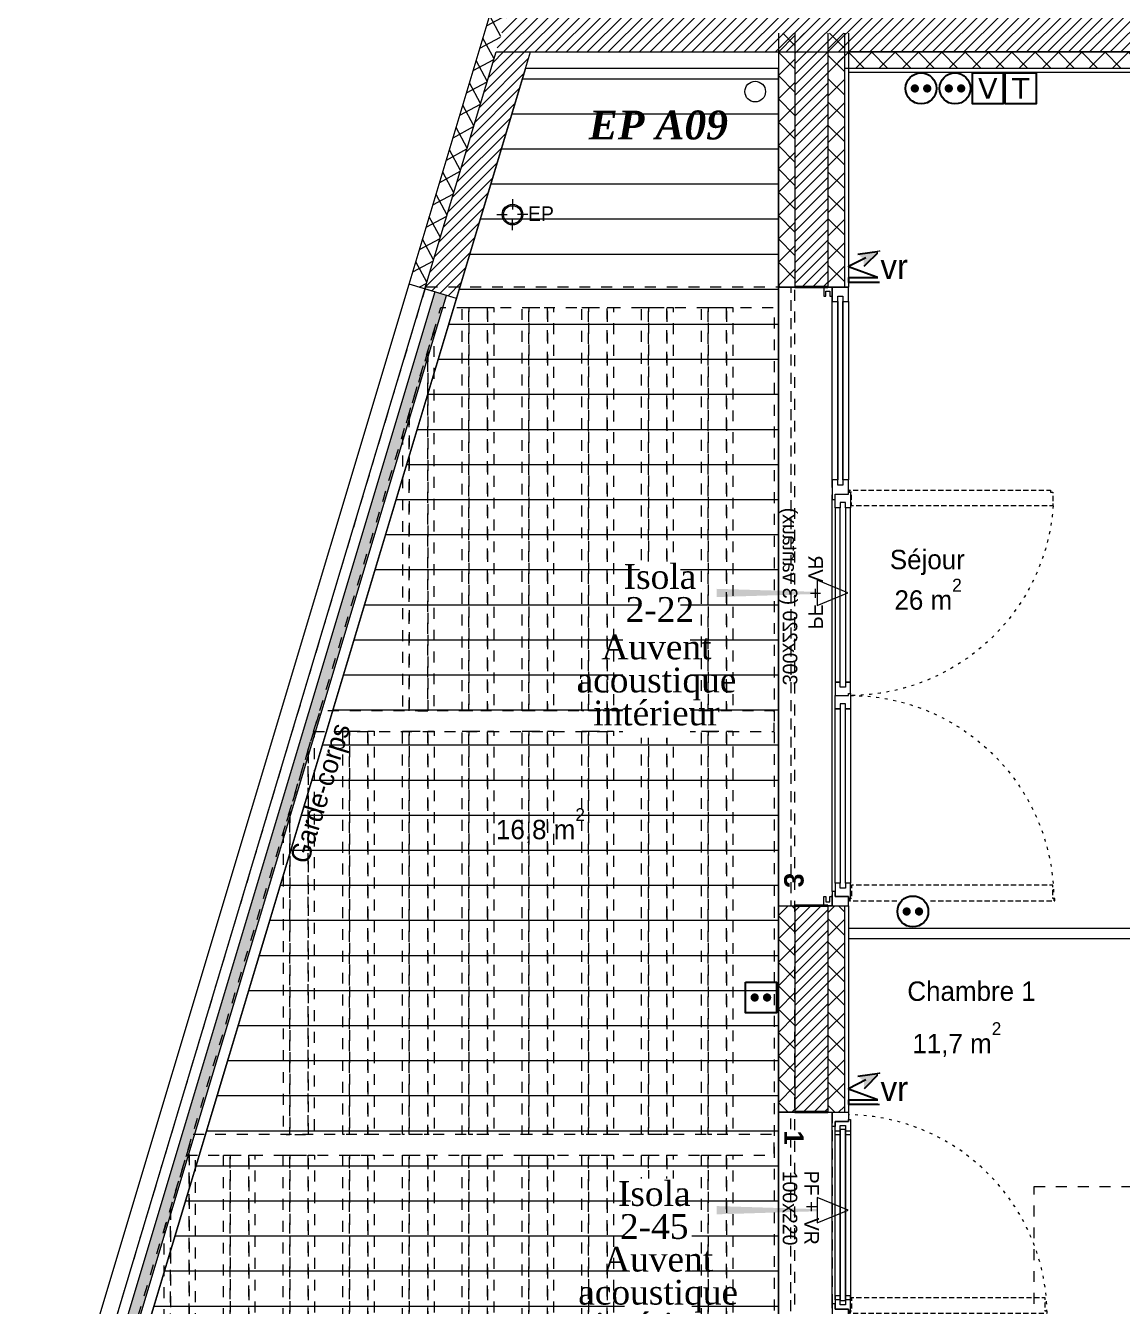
# Model space of a CAD drawing. Header units: centimetres. Extents: x 2738 to 7810, y 2495 to 5758.
# Drawn here: x 3148 to 3680, y 3674 to 4295 of the extents above; entities that cross this region are included whole.
import ezdxf

# ---------------------------------------------------------------- set-up
doc = ezdxf.new("R2010")
doc.units = ezdxf.units.CM
doc.header["$LTSCALE"] = 12.7
for name, pattern in [('Style de ligne -11', [0.694444, 0.41656, -0.277884]), ('Style de ligne -12', [0.328084, 0.109361, -0.218723]), ('Style de ligne -13', [0.295276, 0.19685, -0.098425]), ('Style de ligne -14', [0.295276, 0.19685, -0.098425]), ('Style de ligne -17', [0.694444, 0.41656, -0.277884]), ('Style de ligne -18', [0.328084, 0.109361, -0.218723]), ('VW-01', [0.83312, 0.41656, -0.41656])]:
    doc.linetypes.add(name, pattern=pattern)
for name, color, linetype, lineweight in [('B amÈnagement intÈrieur', 7, 'Continuous', 5), ('B aménagement intérieur', 7, 'Continuous', 5), ('B GÈnÈral', 7, 'Continuous', 5), ('B Général', 7, 'Continuous', 5), ('C ANNOTATIONS-prestations', 7, 'Continuous', 5), ('C ANNOTATIONS-texte', 7, 'Continuous', 5), ('C ANNOTATIONS-texte surfaces', 7, 'Continuous', 5), ('Général', 7, 'Continuous', 5), ('prlm-ELEC-CFA', 1, 'Continuous', 25), ('prlm-ELEC-CFO', 1, 'Continuous', 25)]:
    doc.layers.add(name, color=color, linetype=linetype, lineweight=lineweight)
doc.layers.add('prlm-EAU-EPEXT', color=7, linetype='Continuous', lineweight=18, true_color=0x4c8599)
doc.layers.add('prlm-VMC', color=93, linetype='Continuous')
doc.styles.add('Eurostile', font='')
doc.styles.add('Eurostile (bold)', font='')
doc.styles.add('prlm-elec-cfo', font='comic.ttf', dxfattribs={"height": 12})
doc.styles.add('prlm-vmc', font='pala.ttf', dxfattribs={"height": 14})
doc.styles.add('Times New Roman (bold italic)', font='timesbi.ttf')
doc.styles.get('Eurostile').set_extended_font_data('Eurostile')
doc.styles.get('Eurostile (bold)').set_extended_font_data('Eurostile', bold=True)
pattern_1 = [(-45, (0, 0), (5.656854, 5.656854), []), (45, (0, 0), (5.656854, -5.656854), [])]
pattern_2 = [(45, (0, 0), (2.4253472, -2.6458333), [])]

# ---------------------------------------------------------------- blocks, each defined once
blk = doc.blocks.new('PF 100.220 + VR')
at = {"layer": 'B Général', "color": 7, "linetype": 'Continuous', "lineweight": 13}
for p, q in [((-50, 7), (-50, 17)), ((50, 7), (50, 17))]:
    blk.add_line(p, q, dxfattribs=at)
at = {"layer": 'B Général', "color": 7, "linetype": 'Continuous', "lineweight": 35}
for p, q in [((-50, 7), (-50, -9)), ((50, 7), (50, -9))]:
    blk.add_line(p, q, dxfattribs=at)
at = {"layer": 'B Général'}
blk.add_line((45, 9), (-45, 9), dxfattribs=at)
at = {"layer": 'B Général', "color": 7, "linetype": 'Style de ligne -14', "lineweight": 5, "flags": 128}
blk.add_lwpolyline([(47.5, 113.27), (46.5, 113.27), (46.5, 112.27), (40, 112.27), (40, 18.5), (46.5, 18.5), (46.5, 17.5), (47.5, 17.5)], close=True, dxfattribs=at)
at = {"layer": 'B Général', "lineweight": 5, "flags": 128}
for points in [[(-43, 10.5), (-43, 9), (-50, 9), (-50, 17), (-45.5, 17), (-45.5, 10.5)], [(-43.5, 15.5), (43.5, 15.5), (43.5, 13), (-43.5, 13)], [(-41, 18), (41, 18), (41, 15.5), (-41, 15.5)], [(-41, 13), (41, 13), (41, 10.5), (-41, 10.5)], [(43, 10.5), (43, 9), (50, 9), (50, 17), (45.5, 17), (45.5, 10.5)]]:
    blk.add_lwpolyline(points, close=True, dxfattribs=at)
at = {"layer": 'B Général', "color": 7, "linetype": 'Continuous', "lineweight": 5, "flags": 128}
for points in [[(-39, 15.5), (-41.5, 15.5), (-41.5, 13), (-39, 13), (-39, 10.5), (-45.5, 10.5), (-45.5, 17), (-46.5, 17), (-46.5, 18), (-39, 18)], [(39, 15.5), (41.5, 15.5), (41.5, 13), (39, 13), (39, 10.5), (45.5, 10.5), (45.5, 17), (46.5, 17), (46.5, 18), (39, 18)]]:
    blk.add_lwpolyline(points, close=True, dxfattribs=at)
at = {"layer": 'B Général', "color": 7, "linetype": 'Style de ligne -17', "lineweight": 5, "flags": 128}
blk.add_lwpolyline([(-50, 9), (50, 9), (50, -11), (-50, -11)], close=True, dxfattribs=at)
at = {"layer": 'B Général', "lineweight": 13, "flags": 128}
blk.add_lwpolyline([(-50, -9), (-50, -17), (50, -17), (50, -9)], dxfattribs=at)
at = {"layer": 'B Général'}
blk.add_circle((47, 17.5), 0.5, dxfattribs=at)
at = {"layer": 'B Général', "color": 7, "linetype": 'Style de ligne -18', "lineweight": 5}
blk.add_arc((48.78, 15.78), 97.5, 90.89734, 179.2823, dxfattribs=at)
at = {"layer": 'B Général', "insert": (-21.61, 2.65), "char_height": 7.059, "attachment_point": 1, "rotation": 360, "line_spacing_factor": 0.894142, "style": 'Eurostile'}
blk.add_mtext('PF + VR', dxfattribs=at)
at = {"layer": 'C ANNOTATIONS-prestations', "attachment_point": 1, "rotation": 360, "line_spacing_factor": 0.894142}
for s, insert, char_height, style in [('1', (-41.14, -4.77), 9.41, 'Eurostile (bold)'), ('100x220', (-21.61, -7.83), 7.059, 'Eurostile')]:
    blk.add_mtext(s, dxfattribs=dict(at, insert=insert, char_height=char_height, style=style))
blk = doc.blocks.new('PF 300.220 + VR (3 vantaux)')
at = {"layer": 'B Général', "color": 7, "linetype": 'Continuous', "lineweight": 13}
for p, q in [((-150, 7), (-150, 17)), ((150, 7), (150, 17))]:
    blk.add_line(p, q, dxfattribs=at)
at = {"layer": 'B Général', "color": 7, "linetype": 'Continuous', "lineweight": 35}
for p, q in [((-150, 7), (-150, -9)), ((150, 7), (150, -9))]:
    blk.add_line(p, q, dxfattribs=at)
at = {"layer": 'B Général'}
blk.add_line((-143, 9), (47, 9), dxfattribs=at)
at = {"layer": 'B Général', "color": 7, "linetype": 'Style de ligne -13', "lineweight": 5, "flags": 128}
for points in [[(-147.5, 117), (-146.5, 117), (-146.5, 116), (-140, 116), (-140, 18.5), (-146.5, 18.5), (-146.5, 17.5), (-147.5, 17.5)], [(51.5, 115), (50.5, 115), (50.5, 116), (44, 116), (44, 18.5), (50.5, 18.5), (50.5, 17.5), (51.5, 17.5)]]:
    blk.add_lwpolyline(points, close=True, dxfattribs=at)
at = {"layer": 'B Général', "lineweight": 5, "flags": 128}
for points in [[(-143, 10.5), (-143, 9), (-150, 9), (-150, 17), (-145.5, 17), (-145.5, 10.5)], [(-54.5, 18), (-139, 18), (-139, 15.5), (-54.5, 15.5)], [(-54.5, 13), (-139, 13), (-139, 10.5), (-54.5, 10.5)], [(-41.5, 18), (43, 18), (43, 15.5), (-41.5, 15.5)], [(-41.5, 13), (43, 13), (43, 10.5), (-41.5, 10.5)], [(56.5, 17), (56.5, 14.25), (54, 14.25), (54, 11.75), (56.5, 11.75), (56.5, 9), (47, 9), (47, 10.5), (49.5, 10.5), (49.5, 17)], [(145.5, 14.25), (54, 14.25), (54, 11.75), (145.5, 11.75)], [(143, 17), (56.5, 17), (56.5, 14.25), (143, 14.25)], [(145.5, 14.25), (143, 14.25), (143, 17), (150, 17), (150, 9), (143, 9), (143, 11.75), (145.5, 11.75)], [(-150, 9), (-150, 5), (-145.5, 5), (-145.5, 6), (-148, 6), (-148, 8), (-145.5, 8), (-145.5, 9)], [(143, 11.75), (56.5, 11.75), (56.5, 9), (143, 9)], [(150, 9), (150, 5), (145.5, 5), (145.5, 6), (148, 6), (148, 8), (145.5, 8), (145.5, 9)]]:
    blk.add_lwpolyline(points, close=True, dxfattribs=at)
at = {"layer": 'B Général', "color": 7, "linetype": 'Continuous', "lineweight": 5, "flags": 128}
for points in [[(-139, 15.5), (-141.5, 15.5), (-141.5, 13), (-139, 13), (-139, 10.5), (-145.5, 10.5), (-145.5, 17), (-146.5, 17), (-146.5, 18), (-139, 18)], [(-54.5, 15.5), (-52, 15.5), (-52, 13), (-54.5, 13), (-54.5, 10.5), (-48, 10.5), (-48, 17), (-47, 17), (-47, 18), (-54.5, 18)], [(-41.5, 15.5), (-44, 15.5), (-44, 13), (-41.5, 13), (-41.5, 10.5), (-48, 10.5), (-48, 17), (-47, 17), (-47, 18), (-41.5, 18)], [(43, 15.5), (45.5, 15.5), (45.5, 13), (43, 13), (43, 10.5), (49.5, 10.5), (49.5, 17), (50.5, 17), (50.5, 18), (43, 18)]]:
    blk.add_lwpolyline(points, close=True, dxfattribs=at)
at = {"layer": 'B Général', "color": 7, "linetype": 'Style de ligne -11', "lineweight": 5, "flags": 128}
blk.add_lwpolyline([(-150, 9), (150, 9), (150, -11), (-150, -11)], close=True, dxfattribs=at)
at = {"layer": 'B Général', "lineweight": 13, "flags": 128}
blk.add_lwpolyline([(150, -9), (150, -17), (-150, -17), (-150, -9)], dxfattribs=at)
at = {"layer": 'B Général'}
for centre in [(-147, 17.5), (51, 17.5)]:
    blk.add_circle(centre, 0.5, dxfattribs=at)
at = {"layer": 'B Général', "color": 7, "linetype": 'Style de ligne -12', "lineweight": 5}
for centre, start, end in [((-147, 17.5), 0.29382, 90.28792), ((51, 17.5), 94.06495, 179.70618)]:
    blk.add_arc(centre, 99, start, end, dxfattribs=at)
at = {"layer": 'B Général', "insert": (2, 4.58), "char_height": 7.059, "attachment_point": 2, "rotation": 360, "line_spacing_factor": 0.894142, "style": 'Eurostile'}
blk.add_mtext('PF + VR', dxfattribs=at)
at = {"layer": 'C ANNOTATIONS-prestations', "rotation": 360, "line_spacing_factor": 0.894142}
for s, insert, char_height, attachment_point, style in [('3', (-141.15, -4.77), 9.41, 1, 'Eurostile (bold)'), ('300x220 (3 vantaux) ', (0, -7.82), 7.059, 2, 'Eurostile')]:
    blk.add_mtext(s, dxfattribs=dict(at, insert=insert, char_height=char_height, attachment_point=attachment_point, style=style))
blk = doc.blocks.new('Groupe-23-1')
at = {"layer": 'C ANNOTATIONS-prestations', "linetype": 'VW-01', "flags": 128}
for points in [[(3341.84, 4168.4), (3153.92, 3542.39), (3520.92, 3542.39), (3520.92, 4168.4)], [(3510.92, 3552.39), (3167.37, 3552.39), (3349.28, 4158.41), (3510.92, 4158.4)], [(3359.66, 4158.41), (3362.9, 4158.41), (3362.9, 3962.91), (3359.66, 3962.91)], [(3362.9, 4158.41), (3371.89, 4158.41), (3371.89, 3962.91), (3362.9, 3962.91)], [(3371.89, 4158.41), (3374.95, 4158.41), (3374.95, 3962.91), (3371.89, 3962.91)], [(3388.68, 4158.41), (3391.92, 4158.41), (3391.92, 3962.91), (3388.68, 3962.91)], [(3391.92, 4158.41), (3400.91, 4158.41), (3400.91, 3962.91), (3391.92, 3962.91)], [(3400.91, 4158.41), (3403.97, 4158.41), (3403.97, 3962.91), (3400.91, 3962.91)], [(3417.61, 4158.41), (3420.85, 4158.41), (3420.85, 3962.91), (3417.61, 3962.91)], [(3420.85, 4158.41), (3429.85, 4158.41), (3429.85, 3962.91), (3420.85, 3962.91)], [(3429.85, 4158.41), (3432.91, 4158.41), (3432.91, 3962.91), (3429.85, 3962.91)], [(3446.63, 4158.41), (3449.88, 4158.41), (3449.88, 3962.91), (3446.63, 3962.91)], [(3449.88, 4158.41), (3458.87, 4158.41), (3458.87, 3962.91), (3449.88, 3962.91)], [(3458.87, 4158.41), (3461.93, 4158.41), (3461.93, 3962.91), (3458.87, 3962.91)], [(3475.57, 4158.43), (3478.81, 4158.43), (3478.81, 3962.93), (3475.57, 3962.93)], [(3478.81, 4158.43), (3487.8, 4158.43), (3487.8, 3962.93), (3478.81, 3962.93)], [(3487.8, 4158.43), (3490.86, 4158.43), (3490.86, 3962.93), (3487.8, 3962.93)], [(3346.02, 4147.54), (3342.96, 4137.35), (3342.96, 3962.91), (3346.02, 3962.91)], [(3342.96, 4137.35), (3333.96, 4107.39), (3333.96, 3962.91), (3342.96, 3962.91)], [(3333.96, 4107.39), (3330.72, 4096.58), (3330.72, 3962.91), (3333.96, 3962.91)], [(3287.6, 3952.93), (3510.92, 3952.93), (3510.92, 3962.93), (3290.6, 3962.93)], [(3287.65, 3953.08), (3285, 3944.28), (3285, 3757.58), (3288.06, 3757.58), (3288.06, 3953.08)], [(3301.7, 3953.08), (3304.94, 3953.08), (3304.94, 3757.58), (3301.7, 3757.58)], [(3304.94, 3953.08), (3313.94, 3953.08), (3313.94, 3757.58), (3304.94, 3757.58)], [(3313.94, 3953.08), (3317, 3953.08), (3317, 3757.58), (3313.94, 3757.58)], [(3330.72, 3953.08), (3333.96, 3953.08), (3333.96, 3757.58), (3330.72, 3757.58)], [(3333.96, 3953.08), (3342.96, 3953.08), (3342.96, 3757.58), (3333.96, 3757.58)], [(3342.96, 3953.08), (3346.02, 3953.08), (3346.02, 3757.58), (3342.96, 3757.58)], [(3359.66, 3953.08), (3362.9, 3953.08), (3362.9, 3757.58), (3359.66, 3757.58)], [(3362.9, 3953.08), (3371.89, 3953.08), (3371.89, 3757.58), (3362.9, 3757.58)], [(3371.89, 3953.08), (3374.95, 3953.08), (3374.95, 3757.58), (3371.89, 3757.58)], [(3388.68, 3953.08), (3391.92, 3953.08), (3391.92, 3757.58), (3388.68, 3757.58)], [(3391.92, 3953.08), (3400.91, 3953.08), (3400.91, 3757.58), (3391.92, 3757.58)], [(3400.91, 3953.08), (3403.97, 3953.08), (3403.97, 3757.58), (3400.91, 3757.58)], [(3417.61, 3953.08), (3420.85, 3953.08), (3420.85, 3757.58), (3417.61, 3757.58)], [(3420.85, 3953.08), (3429.85, 3953.08), (3429.85, 3757.58), (3420.85, 3757.58)], [(3429.85, 3953.08), (3432.91, 3953.08), (3432.91, 3757.58), (3429.85, 3757.58)], [(3446.63, 3953.08), (3449.88, 3953.08), (3449.88, 3757.58), (3446.63, 3757.58)], [(3449.88, 3953.08), (3458.87, 3953.08), (3458.87, 3757.58), (3449.88, 3757.58)], [(3458.87, 3953.08), (3461.93, 3953.08), (3461.93, 3757.58), (3458.87, 3757.58)], [(3475.57, 3953.1), (3478.81, 3953.1), (3478.81, 3757.6), (3475.57, 3757.6)], [(3478.81, 3953.1), (3487.8, 3953.1), (3487.8, 3757.6), (3478.81, 3757.6)], [(3487.8, 3953.1), (3490.86, 3953.1), (3490.86, 3757.6), (3487.8, 3757.6)], [(3285, 3944.28), (3276.01, 3914.32), (3276.01, 3757.58), (3285, 3757.58)], [(3276.01, 3914.32), (3272.77, 3903.51), (3272.77, 3757.58), (3276.01, 3757.58)], [(3225.96, 3747.6), (3510.92, 3747.6), (3510.92, 3757.6), (3228.96, 3757.6)], [(3218.25, 3552.39), (3227.24, 3552.39), (3227.24, 3747.6), (3225.96, 3747.6), (3218.25, 3721.89)], [(3227.24, 3552.39), (3230.3, 3552.39), (3230.3, 3747.6), (3227.24, 3747.6)], [(3243.88, 3747.6), (3247.13, 3747.6), (3247.13, 3552.38), (3243.88, 3552.38)], [(3247.13, 3747.6), (3256.12, 3747.6), (3256.12, 3552.38), (3247.13, 3552.38)], [(3256.12, 3747.6), (3259.18, 3747.6), (3259.18, 3552.38), (3256.12, 3552.38)], [(3272.77, 3747.6), (3276.01, 3747.6), (3276.01, 3552.38), (3272.77, 3552.38)], [(3276.01, 3747.6), (3285, 3747.6), (3285, 3552.38), (3276.01, 3552.38)], [(3285, 3747.6), (3288.06, 3747.6), (3288.06, 3552.38), (3285, 3552.38)], [(3301.7, 3747.6), (3304.94, 3747.6), (3304.94, 3552.38), (3301.7, 3552.38)], [(3304.94, 3747.6), (3313.94, 3747.6), (3313.94, 3552.38), (3304.94, 3552.38)], [(3313.94, 3747.6), (3317, 3747.6), (3317, 3552.38), (3313.94, 3552.38)], [(3330.72, 3747.6), (3333.96, 3747.6), (3333.96, 3552.38), (3330.72, 3552.38)], [(3333.96, 3747.6), (3342.96, 3747.6), (3342.96, 3552.38), (3333.96, 3552.38)], [(3342.96, 3747.6), (3346.02, 3747.6), (3346.02, 3552.38), (3342.96, 3552.38)], [(3359.66, 3747.6), (3362.9, 3747.6), (3362.9, 3552.38), (3359.66, 3552.38)], [(3362.9, 3747.6), (3371.89, 3747.6), (3371.89, 3552.38), (3362.9, 3552.38)], [(3371.89, 3747.6), (3374.95, 3747.6), (3374.95, 3552.38), (3371.89, 3552.38)], [(3388.68, 3747.6), (3391.92, 3747.6), (3391.92, 3552.38), (3388.68, 3552.38)], [(3391.92, 3747.6), (3400.91, 3747.6), (3400.91, 3552.38), (3391.92, 3552.38)], [(3400.91, 3747.6), (3403.97, 3747.6), (3403.97, 3552.38), (3400.91, 3552.38)], [(3417.61, 3747.6), (3420.85, 3747.6), (3420.85, 3552.38), (3417.61, 3552.38)], [(3420.85, 3747.6), (3429.85, 3747.6), (3429.85, 3552.38), (3420.85, 3552.38)], [(3429.85, 3747.6), (3432.91, 3747.6), (3432.91, 3552.38), (3429.85, 3552.38)], [(3446.63, 3747.6), (3449.88, 3747.6), (3449.88, 3552.38), (3446.63, 3552.38)], [(3449.88, 3747.6), (3458.87, 3747.6), (3458.87, 3552.38), (3449.88, 3552.38)], [(3458.87, 3747.6), (3461.93, 3747.6), (3461.93, 3552.38), (3458.87, 3552.38)], [(3475.57, 3747.61), (3478.81, 3747.61), (3478.81, 3552.39), (3475.57, 3552.39)], [(3478.81, 3747.61), (3487.8, 3747.61), (3487.8, 3552.39), (3478.81, 3552.39)], [(3487.8, 3747.61), (3490.86, 3747.61), (3490.86, 3552.39), (3487.8, 3552.39)], [(3215, 3552.39), (3218.25, 3552.39), (3218.25, 3721.89), (3215, 3711.09)]]:
    blk.add_lwpolyline(points, close=True, dxfattribs=at)
blk = doc.blocks.new('EP')
at = {"layer": 'B GÈnÈral', "linetype": 'Continuous', "lineweight": 0}
h = blk.add_hatch(color=7, dxfattribs=at)
edge = h.paths.add_edge_path()
edge.add_arc((0, 0), 5, 0, 180, ccw=False)
edge.add_arc((0, 0), 5, 180, 360, ccw=False)
edge = h.paths.add_edge_path()
edge.add_arc((0, 0), 4.33, 0, 180, ccw=False)
edge.add_arc((0, 0), 4.33, 180, 360, ccw=False)
at = {"layer": 'B Général', "color": 7, "linetype": 'Continuous', "lineweight": 5}
for p, q in [((0, 7.5), (0, 2.5)), ((-7.5, 0), (-2.5, 0)), ((7.5, 0), (2.5, 0)), ((0, -7.5), (0, -2.5))]:
    blk.add_line(p, q, dxfattribs=at)
at = {"layer": 'B Général', "color": 7, "linetype": 'Continuous', "lineweight": 5, "flags": 128}
for points in [[(-5, 0, -1), (5, 0, -1)], [(-4.33, 0, -1), (4.33, 0, -1)]]:
    blk.add_lwpolyline(points, format="xyb", close=True, dxfattribs=at)
at = {"layer": 'C ANNOTATIONS-prestations', "insert": (7.5, 3.99), "char_height": 7.059, "attachment_point": 1, "line_spacing_factor": 0.894142, "style": 'Eurostile'}
blk.add_mtext('EP', dxfattribs=at)
blk = doc.blocks.new('xi.epext')
at = {"layer": 'prlm-EAU-EPEXT', "color": 7, "linetype": 'Continuous', "lineweight": 18}
blk.add_circle((0, 0), 5, dxfattribs=at)
blk = doc.blocks.new('Groupe-27-1')
at = {"layer": 'prlm-EAU-EPEXT'}
blk.add_blockref('xi.epext', (3501.67, 4263.14), dxfattribs=at)
at = {"layer": 'prlm-EAU-EPEXT', "insert": (3420.98, 4253.94), "char_height": 13.989, "width": 86.1947, "attachment_point": 1, "line_spacing_factor": 1.004802, "style": 'Times New Roman (bold italic)'}
blk.add_mtext('EP A09', dxfattribs=at)
blk = doc.blocks.new('xi.PC-EXT')
at = {"layer": 'prlm-ELEC-CFO', "color": 0, "linetype": 'ByBlock', "lineweight": -2, "flags": 128}
blk.add_lwpolyline([(-7.5, 7.5), (7.5, 7.5), (7.5, -7.5), (-7.5, -7.5)], close=True, dxfattribs=at)
at = {"layer": 'prlm-ELEC-CFO', "color": 0, "linetype": 'ByBlock', "lineweight": 5, "const_width": 2}
for points in [[(-4, 0, 1), (-2, 0, 1)], [(2, 0, 1), (4, 0, 1)]]:
    blk.add_lwpolyline(points, format="xyb", close=True, dxfattribs=at)
blk = doc.blocks.new('xi.VR')
at = {"layer": 'prlm-ELEC-CFO', "lineweight": 5}
blk.add_hatch(color=0, dxfattribs=at).paths.add_polyline_path([(-3, 6), (-0.1, 3.7), (0, 0), (7.5, 7.5)])
at = {"layer": 'prlm-ELEC-CFO', "color": 0}
for points in [[(-3, 6), (7.5, 7.5), (0, 0)], [(0.95, 4.23), (-7.5, 0), (7.5, -5.5), (-7.5, -5.5), (-7.5, -7.5), (7.5, -7.5)]]:
    blk.add_lwpolyline(points, dxfattribs=at)
blk = doc.blocks.new('xi.PC')
at = {"color": 0, "lineweight": 5}
blk.add_wipeout([(-7.5, -7.5), (7.5, -7.5), (7.5, 7.5), (-7.5, 7.5)], dxfattribs=at).dxf.layer = 'prlm-ELEC-CFO'
at = {"layer": 'prlm-ELEC-CFO', "color": 0, "linetype": 'ByBlock', "lineweight": 5, "const_width": 2}
for points in [[(-4, 0, 1), (-2, 0, 1)], [(2, 0, 1), (4, 0, 1)]]:
    blk.add_lwpolyline(points, format="xyb", close=True, dxfattribs=at)
at = {"layer": 'prlm-ELEC-CFO', "color": 0, "linetype": 'ByBlock', "lineweight": -2}
blk.add_circle((0, 0), 7.5, dxfattribs=at)
blk = doc.blocks.new('xi.TV')
at = {"layer": 'prlm-ELEC-CFA', "color": 0, "linetype": 'ByBlock', "lineweight": -2, "flags": 128}
blk.add_lwpolyline([(-7.5, 7.5), (7.5, 7.5), (7.5, -7.5), (-7.5, -7.5)], close=True, dxfattribs=at)
at = {"layer": 'prlm-ELEC-CFA', "color": 0, "linetype": 'ByBlock', "insert": (0, 0), "char_height": 10, "width": 11.36, "attachment_point": 5}
blk.add_mtext('{\\fVerdana|b0|i0|c0|p34;V}', dxfattribs=at)
blk = doc.blocks.new('xi.TEL')
at = {"layer": 'prlm-ELEC-CFA', "color": 0, "linetype": 'ByBlock', "lineweight": -2, "flags": 128}
blk.add_lwpolyline([(-7.5, 7.5), (7.5, 7.5), (7.5, -7.5), (-7.5, -7.5)], close=True, dxfattribs=at)
at = {"layer": 'prlm-ELEC-CFA', "color": 0, "linetype": 'ByBlock', "insert": (0, 0), "char_height": 10, "width": 11.36, "attachment_point": 5}
blk.add_mtext('{\\fVerdana|b0|i0|c0|p34;T}', dxfattribs=at)
blk = doc.blocks.new('Groupe-3-1')
at = {"layer": 'B Général', "color": 7, "linetype": 'VW-01', "lineweight": 5}
blk.add_line((70, -114.99), (-70, -80.35), dxfattribs=at)
at = {"layer": 'B Général', "linetype": 'VW-01', "flags": 128}
for points in [[(-70, 35), (70, 35), (70, -155), (-70, -155)], [(-70, -114.99), (70, -114.99), (70, -155), (-70, -155)]]:
    blk.add_lwpolyline(points, close=True, dxfattribs=at)
blk = doc.blocks.new('xi.EA')
at = {"layer": 'prlm-VMC', "color": 0, "linetype": 'ByBlock', "lineweight": 5, "flags": 128}
blk.add_lwpolyline([(-6.17, -15), (6.17, -15), (0, 0)], close=True, dxfattribs=at)
at = {"layer": 'prlm-VMC', "color": 0, "linetype": 'ByBlock', "lineweight": -2, "flags": 128}
blk.add_lwpolyline([(0, -15, 1, 4, 0), (0, -63.63, 1, 1, 0)], format="xyseb", dxfattribs=at)
at = {"layer": 'prlm-VMC', "color": 0, "linetype": 'ByBlock', "lineweight": 5}
blk.add_solid([(0, 0), (6.17, -15), (-6.17, -15), (0, 0)], dxfattribs=at)

msp = doc.modelspace()

# ---------------------------------------------------------------- hatches: boundary and pattern name
at = {"layer": 'B amÈnagement intÈrieur', "linetype": 'Continuous', "lineweight": 5, "true_color": 0x444444}
h = msp.add_hatch(dxfattribs=at)
h.set_pattern_fill('H_BARDAGE V 150', color=250, angle=90, style=0, pattern_type=2)
h.set_pattern_definition([(180, (3342.975, 3912.389), (1e-15, 17), [])])
h.paths.add_polyline_path([(3173.03, 3550.39), (3512.92, 3550.39), (3512.92, 4274.39), (3390.36, 4274.39)])
at = {"layer": 'B GÈnÈral', "linetype": 'Continuous', "lineweight": 5, "true_color": 0x808080}
h = msp.add_hatch(dxfattribs=at)
h.set_pattern_fill('02_ISOLANT', color=8, angle=73.29135, style=0, pattern_type=2)
h.set_pattern_definition([(118.29135, (0, 0), (-7.044391, -3.791642), []), (208.29135, (0, 0), (-3.791642, 7.044391), [])])
h.paths.add_polyline_path([(3333.91, 4169.8), (3341.57, 4167.5), (3431.6, 4467.42), (3423.94, 4469.72)])
at = {"layer": 'B GÈnÈral', "linetype": 'Continuous', "lineweight": 5}
h = msp.add_hatch(dxfattribs=at)
h.set_pattern_fill('50_BETON', style=0, pattern_type=2)
h.set_pattern_definition(pattern_2)
h.paths.add_polyline_path([(4298.76, 4300.39), (3381.46, 4300.39), (3376.06, 4282.39), (4298.76, 4282.39)])
at = {"layer": 'B GÈnÈral', "linetype": 'Continuous', "lineweight": 5, "true_color": 0x808080}
h = msp.add_hatch(dxfattribs=at)
h.set_pattern_fill('02_ISOLANT', color=8, angle=-90, style=0, pattern_type=2)
h.set_pattern_definition(pattern_1)
h.paths.add_polyline_path([(3520.92, 4291.39), (3512.92, 4291.39), (3512.92, 4168.4), (3520.92, 4168.4)])
at = {"layer": 'B GÈnÈral', "linetype": 'Continuous', "lineweight": 5}
h = msp.add_hatch(dxfattribs=at)
h.set_pattern_fill('50_BETON', style=0, pattern_type=2)
h.set_pattern_definition(pattern_2)
h.paths.add_polyline_path([(3536.92, 4291.39), (3520.92, 4291.39), (3520.92, 4168.4), (3536.92, 4168.4)])
at = {"layer": 'B GÈnÈral', "linetype": 'Continuous', "lineweight": 5, "true_color": 0x808080}
h = msp.add_hatch(dxfattribs=at)
h.set_pattern_fill('02_ISOLANT', color=8, angle=-90, style=0, pattern_type=2)
h.set_pattern_definition(pattern_1)
h.paths.add_polyline_path([(3544.92, 4291.39), (3536.92, 4291.39), (3536.92, 4168.4), (3544.92, 4168.4)])
at = {"layer": 'B GÈnÈral', "linetype": 'Continuous', "lineweight": 5}
h = msp.add_hatch(dxfattribs=at)
h.set_pattern_fill('50_BETON', style=0, pattern_type=2)
h.set_pattern_definition(pattern_2)
h.paths.add_polyline_path([(3392.76, 4282.39), (3376.06, 4282.39), (3341.57, 4167.5), (3356.89, 4162.9)])
at = {"layer": 'B GÈnÈral', "linetype": 'Continuous', "lineweight": 5, "true_color": 0x808080}
h = msp.add_hatch(dxfattribs=at)
h.set_pattern_fill('02_ISOLANT', color=8, style=0, pattern_type=2)
h.set_pattern_definition([(45, (0, 0), (-5.656854, 5.656854), []), (135, (0, 0), (5.656854, 5.656854), [])])
h.paths.add_polyline_path([(3536.92, 4282.39), (3544.92, 4274.39), (4123.43, 4274.39), (4123.43, 4282.39)])
at = {"layer": 'B GÈnÈral', "linetype": 'Continuous', "lineweight": 0, "true_color": 0xdddddd}
msp.add_hatch(color=254, dxfattribs=at).paths.add_polyline_path([(3352.1, 4164.34), (3346.36, 4166.06), (3163.05, 3555.39), (3169.31, 3555.39)])
at = {"layer": 'B GÈnÈral', "linetype": 'Continuous', "lineweight": 5, "true_color": 0x808080}
h = msp.add_hatch(dxfattribs=at)
h.set_pattern_fill('02_ISOLANT', color=8, angle=-90, style=0, pattern_type=2)
h.set_pattern_definition(pattern_1)
h.paths.add_polyline_path([(3520.92, 3868.4), (3512.92, 3868.4), (3512.92, 3768.4), (3520.92, 3768.4)])
at = {"layer": 'B GÈnÈral', "linetype": 'Continuous', "lineweight": 5}
h = msp.add_hatch(dxfattribs=at)
h.set_pattern_fill('50_BETON', style=0, pattern_type=2)
h.set_pattern_definition(pattern_2)
h.paths.add_polyline_path([(3536.92, 3868.4), (3520.92, 3868.4), (3520.92, 3768.4), (3536.92, 3768.4)])
at = {"layer": 'B GÈnÈral', "linetype": 'Continuous', "lineweight": 5, "true_color": 0x808080}
h = msp.add_hatch(dxfattribs=at)
h.set_pattern_fill('02_ISOLANT', color=8, angle=-90, style=0, pattern_type=2)
h.set_pattern_definition(pattern_1)
h.paths.add_polyline_path([(3544.92, 3868.4), (3536.92, 3868.4), (3536.92, 3768.4), (3544.92, 3768.4)])

# ---------------------------------------------------------------- linework, layer by layer
at = {"layer": 'B aménagement intérieur', "color": 7, "linetype": 'Continuous', "lineweight": 5, "flags": 128}
msp.add_lwpolyline([(3173.03, 3550.39), (3512.92, 3550.39), (3512.92, 4274.39), (3390.36, 4274.39)], close=True, dxfattribs=at)
at = {"layer": 'B Général', "color": 7, "linetype": 'Continuous', "lineweight": 5}
for p, q in [((3333.91, 4169.8), (3423.94, 4469.72)), ((3512.92, 4291.39), (3512.92, 4168.4)), ((3520.92, 4291.39), (3520.92, 4168.4)), ((3536.92, 4291.39), (3536.92, 4168.4)), ((3544.92, 4291.39), (3544.92, 4168.4)), ((3544.92, 4291.39), (3544.92, 4168.4)), ((3546.92, 4291.39), (3546.92, 4168.4)), ((3341.57, 4167.5), (3376.06, 4282.39)), ((3392.76, 4282.39), (4189.44, 4282.39)), ((3536.92, 4282.39), (3546.92, 4282.39)), ((4123.43, 4282.39), (3546.92, 4282.39)), ((4123.43, 4274.39), (3544.92, 4274.39)), ((4123.43, 4272.39), (3546.92, 4272.39)), ((3512.92, 3868.4), (3512.92, 3768.4)), ((3520.92, 3868.4), (3520.92, 3768.4)), ((3536.92, 3868.4), (3536.92, 3768.4)), ((3544.92, 3868.4), (3544.92, 3768.4)), ((3544.92, 3868.4), (3544.92, 3768.4)), ((3546.92, 3868.4), (3546.92, 3768.4)), ((3954.45, 3857.39), (3546.92, 3857.39)), ((3944.44, 3852.39), (3546.92, 3852.39))]:
    msp.add_line(p, q, dxfattribs=at)
at = {"layer": 'B Général', "color": 7, "linetype": 'Continuous', "lineweight": 13}
for p, q in [((3333.91, 4169.8), (3423.94, 4469.72)), ((3512.92, 4291.39), (3512.92, 4168.4)), ((3546.92, 4291.39), (3546.92, 4168.4)), ((4123.43, 4282.39), (3546.92, 4282.39)), ((3356.89, 4162.9), (3390.36, 4274.39)), ((4123.43, 4272.39), (3546.92, 4272.39)), ((3356.89, 4162.9), (3333.91, 4169.8)), ((3512.92, 4168.4), (3546.92, 4168.4)), ((3512.92, 3868.4), (3512.92, 3768.4)), ((3512.92, 3868.4), (3546.92, 3868.4)), ((3546.92, 3868.4), (3546.92, 3768.4)), ((3954.45, 3857.39), (3546.92, 3857.39)), ((3954.45, 3852.39), (3546.92, 3852.39)), ((3512.92, 3768.4), (3546.92, 3768.4))]:
    msp.add_line(p, q, dxfattribs=at)
at = {"layer": 'B Général', "color": 7, "linetype": 'Continuous', "lineweight": 18}
for p, q in [((3520.92, 4291.39), (3520.92, 4168.4)), ((3536.92, 4291.39), (3536.92, 4168.4)), ((3341.57, 4167.5), (3376.06, 4282.39)), ((3356.89, 4162.9), (3392.76, 4282.39)), ((3376.06, 4282.39), (3392.76, 4282.39)), ((3392.76, 4282.39), (4189.44, 4282.39)), ((3520.92, 3868.4), (3520.92, 3768.4)), ((3536.92, 3868.4), (3536.92, 3768.4))]:
    msp.add_line(p, q, dxfattribs=at)
at = {"layer": 'B Général', "color": 8, "linetype": 'Continuous', "lineweight": 5, "true_color": 0x808080}
msp.add_line((3147.97, 3550.39), (3333.91, 4169.8), dxfattribs=at)
at = {"layer": 'B Général', "color": 7, "linetype": 'Continuous', "lineweight": 5, "flags": 128}
for points in [[(3356.89, 4162.9), (3341.57, 4167.5), (3156.32, 3550.39), (3173.03, 3550.39)], [(3352.1, 4164.34), (3346.36, 4166.06), (3163.05, 3555.39), (3169.31, 3555.39)]]:
    msp.add_lwpolyline(points, close=True, dxfattribs=at)

# ---------------------------------------------------------------- block references
at = {"layer": 'B Général', "color": 7}
msp.add_blockref('EP', (3384, 4203.5), dxfattribs=at)
at = {"layer": 'B Général', "color": 7, "xscale": -1, "rotation": 270}
msp.add_blockref('PF 300.220 + VR (3 vantaux)', (3529.92, 4018.4), dxfattribs=at)
at = {"layer": 'B Général', "color": 7, "rotation": 270}
msp.add_blockref('PF 100.220 + VR', (3529.92, 3718.4), dxfattribs=at)
at = {"layer": 'B Général'}
msp.add_blockref('Groupe-3-1', (3706.92, 3697.39), dxfattribs=at)
at = {"layer": 'C ANNOTATIONS-prestations'}
msp.add_blockref('Groupe-23-1', (0, 0), dxfattribs=at)
at = {"layer": 'Général', "color": 7}
msp.add_blockref('Groupe-27-1', (0, 0), dxfattribs=at)
at = {"layer": 'prlm-ELEC-CFA'}
msp.add_blockref('xi.TEL', (3630.35, 4264.67), dxfattribs=at)
at = {"layer": 'prlm-ELEC-CFO'}
for name, p in [('xi.VR', (3554.38, 4178.28)), ('xi.PC-EXT', (3504.44, 3823.97)), ('xi.VR', (3554.44, 3779.76))]:
    msp.add_blockref(name, p, dxfattribs=at)
at = {"layer": 'prlm-VMC'}
for p, rotation in [((3546.65, 4020.1), 270.0111271513897), ((3546.69, 3720.85), 270)]:
    msp.add_blockref('xi.EA', p, dxfattribs=dict(at, rotation=rotation))

# ---------------------------------------------------------------- texts
at = {"layer": 'B Général', "color": 7, "insert": (3275.89, 3890.99), "char_height": 9.412, "attachment_point": 1, "rotation": 72.84157, "line_spacing_factor": 0.894142, "style": 'Eurostile'}
msp.add_mtext('Garde-corps', dxfattribs=at)
at = {"layer": 'C ANNOTATIONS-texte', "char_height": 9.412, "attachment_point": 8, "line_spacing_factor": 0.894142, "style": 'Eurostile'}
for s, insert in [('Séjour', (3585.14, 4028.75)), ('Chambre 1', (3606.57, 3822.2))]:
    msp.add_mtext(s, dxfattribs=dict(at, insert=insert))
at = {"layer": 'C ANNOTATIONS-texte surfaces', "char_height": 9.412, "attachment_point": 2, "line_spacing_factor": 0.894142, "style": 'Eurostile'}
for s, insert in [('26 m{\\H0.6667x;\\S2^ ;}', (3585.52, 4027.01)), ('11,7 m{\\H0.6667x;\\S2^ ;}', (3599.44, 3811.99))]:
    msp.add_mtext(s, dxfattribs=dict(at, insert=insert))
at = {"layer": 'C ANNOTATIONS-texte surfaces', "color": 7, "insert": (3397.58, 3915.74), "char_height": 9.412, "attachment_point": 2, "line_spacing_factor": 0.894142, "style": 'Eurostile'}
msp.add_mtext('16,8 m{\\H0.6667x;\\S2^ ;}', dxfattribs=at)

# ---------------------------------------------------------------- next in the draw order: block references
at = {"layer": 'prlm-ELEC-CFO'}
for p in [(3582.08, 4264.67), (3578.12, 3865.67)]:
    msp.add_blockref('xi.PC', p, dxfattribs=at)

# ---------------------------------------------------------------- next in the draw order: texts
at = {"layer": 'prlm-ELEC-CFO', "lineweight": 20, "char_height": 12, "attachment_point": 5, "line_spacing_factor": 0.8, "style": 'prlm-elec-cfo', "bg_fill": 3, "box_fill_scale": 1.1, "bg_fill_color": 256, "bg_fill_transparency": 0}
for insert in [(3569.09, 4178.28), (3569.15, 3779.76)]:
    msp.add_mtext('vr', dxfattribs=dict(at, insert=insert))
at = {"layer": 'prlm-VMC', "char_height": 12, "width": 20.51, "attachment_point": 5, "line_spacing_factor": 0.8, "style": 'prlm-vmc', "bg_fill": 2}
for insert in [(3453.83, 3977.8), (3454.64, 3681.01)]:
    msp.add_mtext('Auvent acoustique intérieur', dxfattribs=dict(at, insert=insert))

# ---------------------------------------------------------------- next in the draw order: block references
at = {"layer": 'prlm-ELEC-CFO'}
msp.add_blockref('xi.PC', (3598.54, 4264.67), dxfattribs=at)

# ---------------------------------------------------------------- next in the draw order: texts
at = {"layer": 'prlm-VMC', "char_height": 12, "attachment_point": 5, "line_spacing_factor": 0.8, "style": 'prlm-vmc', "bg_fill": 3, "box_fill_scale": 1.1, "bg_fill_color": 256, "bg_fill_transparency": 0}
for s, insert, width in [('Isola\\P2-22', (3455.51, 4020.08), 17.3979), ('Isola\\P2-45', (3452.73, 3720.85), 20.51)]:
    msp.add_mtext(s, dxfattribs=dict(at, insert=insert, width=width))

# ---------------------------------------------------------------- next in the draw order: block references
at = {"layer": 'prlm-ELEC-CFA'}
msp.add_blockref('xi.TV', (3614.46, 4264.67), dxfattribs=at)

doc.saveas('drawing.dxf')
